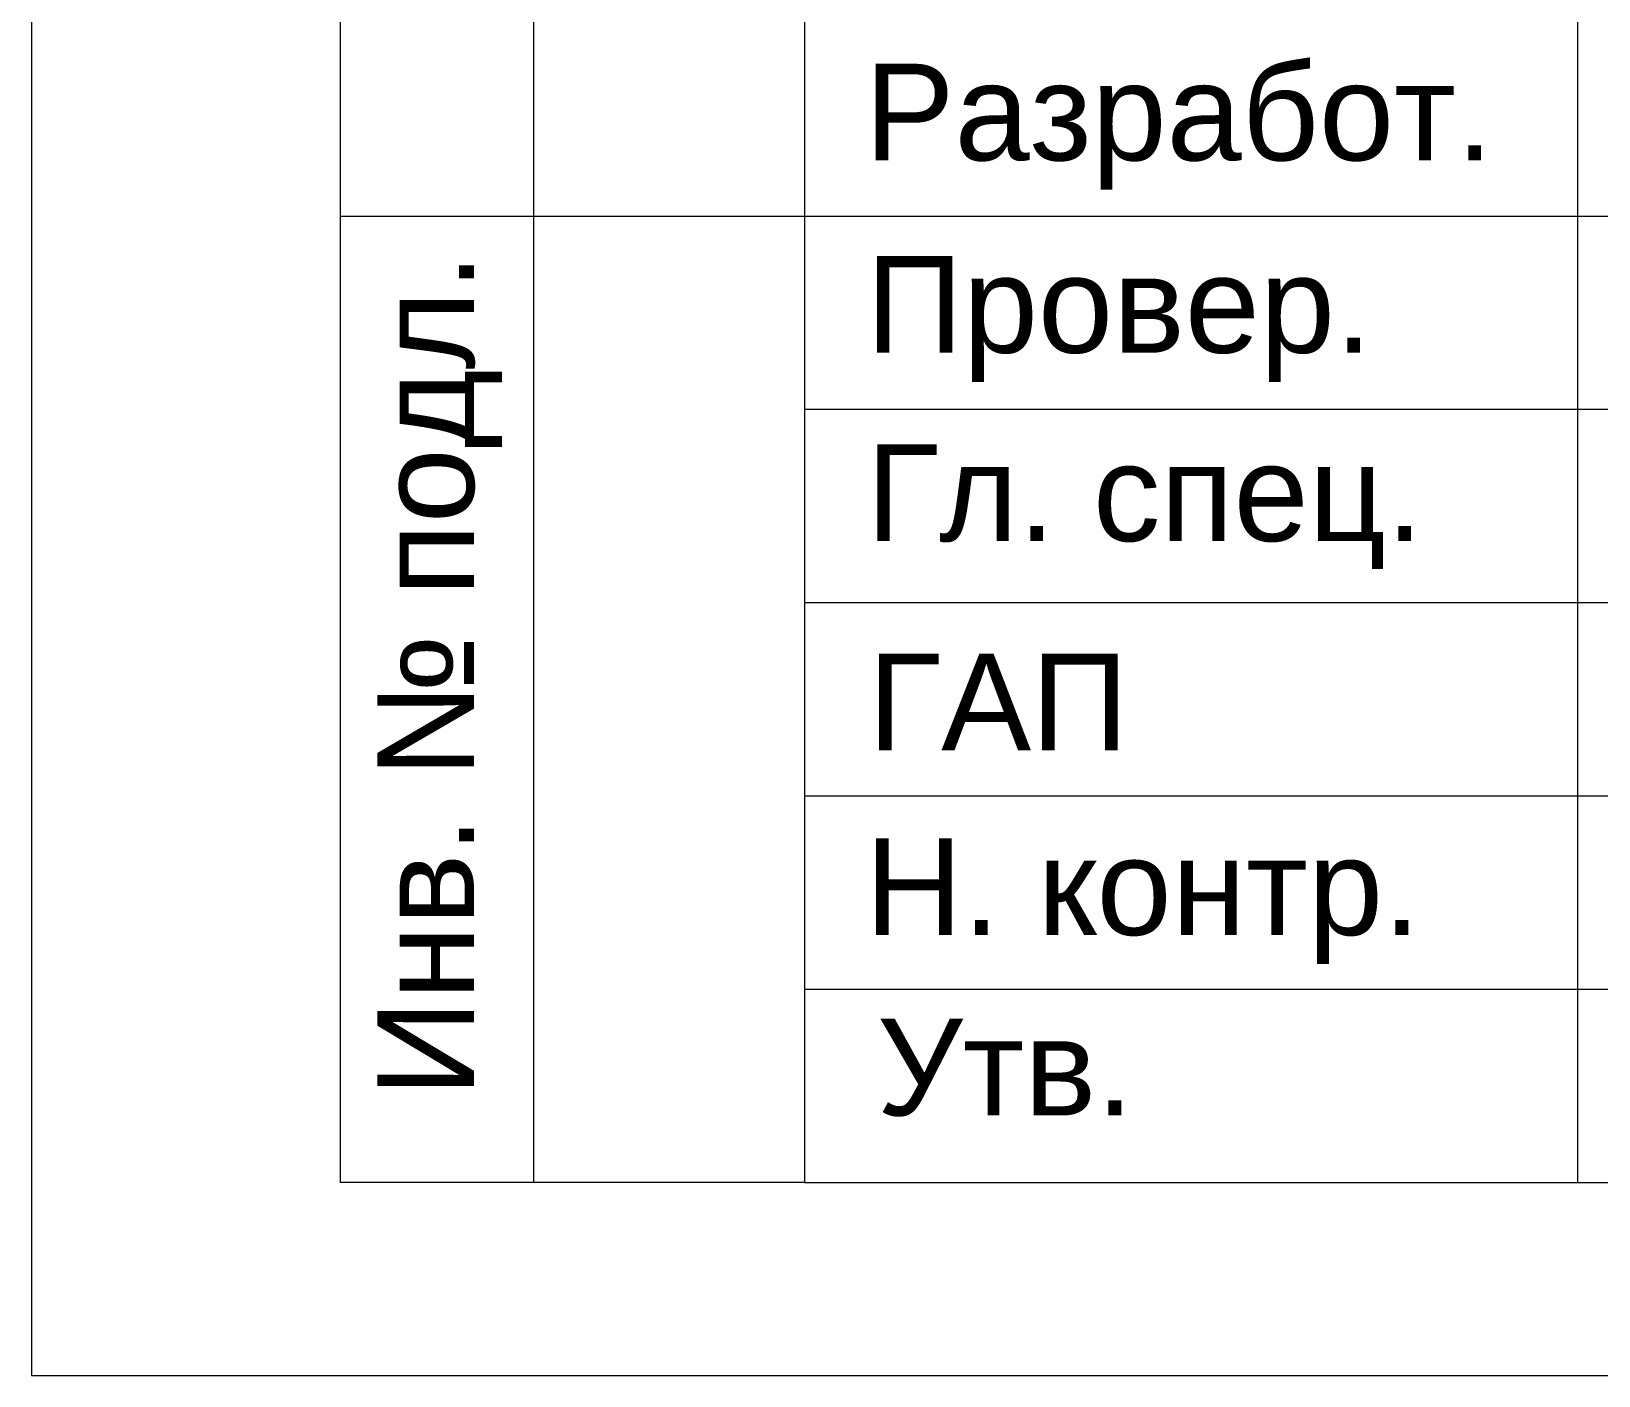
# Model space of a CAD drawing. Header units: metres. Extents: x -163 to 308, y -116 to 9.
# Drawn here: x -52.287 to -48.232, y -24.76 to -21.282 of the extents above; entities that cross this region are included whole.
import ezdxf
from ezdxf.enums import TextEntityAlignment as Align

# ---------------------------------------------------------------- set-up
doc = ezdxf.new("R2010")
doc.units = ezdxf.units.M
doc.header["$MEASUREMENT"] = 0
doc.layers.add('Level 50', color=7, linetype='Continuous', lineweight=0)
doc.layers.add('Level 63', color=7, linetype='Continuous', lineweight=0)
doc.styles.add('Style-Arial', font='arial.ttf')

# ---------------------------------------------------------------- blocks, each defined once
blk = doc.blocks.new('*U281')
at = {"layer": 'Level 50', "color": 7, "linetype": 'Continuous', "lineweight": 0}
for p, q in [((-10.4887, 14.8547), (-10.4887, -14.8453)), ((-10.4887, -14.8453), (10.5113, -14.8453))]:
    blk.add_line(p, q, dxfattribs=at)
at = {"layer": 'Level 50', "color": 7, "linetype": 'Continuous', "lineweight": 13}
blk.add_line((-8.4887, 14.3547), (-8.4887, -14.3453), dxfattribs=at)
at = {"layer": 'Level 63', "color": 7, "linetype": 'Continuous', "lineweight": 13}
for p, q in [((-9.1887, -14.3453), (-9.1887, -5.8453)), ((-8.4887, -8.8453), (-8.4887, -14.3453)), ((-6.4887, -8.8453), (-6.4887, -14.3453)), ((-9.6887, -11.8453), (-8.4887, -11.8453)), ((-8.4887, -14.3453), (10.0113, -14.3453))]:
    blk.add_line(p, q, dxfattribs=at)
at = {"layer": 'Level 63', "color": 7, "linetype": 'Continuous', "lineweight": 0}
for p, q in [((-8.4887, -11.8453), (-1.9887, -11.8453)), ((-8.4887, -12.3453), (-1.9887, -12.3453)), ((-8.4887, -12.8453), (-1.9887, -12.8453)), ((-8.4887, -13.3453), (-1.9887, -13.3453)), ((-8.4887, -13.8453), (-1.9887, -13.8453))]:
    blk.add_line(p, q, dxfattribs=at)
at = {"layer": 'Level 63', "color": 7, "linetype": 'Continuous', "lineweight": 13, "flags": 128}
blk.add_lwpolyline([(-8.4887, -14.3453), (-9.6887, -14.3453), (-9.6887, -5.8453)], dxfattribs=at)
at = {"layer": 'Level 63', "color": 7, "linetype": 'Continuous', "lineweight": 0, "style": 'Style-Arial'}
for s, p in [('Разработ.', (-7.5197, -11.5762)), ('Провер.', (-7.6744, -12.074)), ('Гл. спец.', (-7.6081, -12.5612)), ('ГАП', (-7.9875, -13.1027)), ('Н. контр.', (-7.6132, -13.5803)), ('Утв.', (-7.9692, -14.0471))]:
    blk.add_text(s, height=0.25, dxfattribs=at).set_placement(p, align=Align.MIDDLE_CENTER)
blk.add_text('Инв. № подл.', height=0.25002, rotation=90, dxfattribs=at).set_placement((-9.4687, -13.0328), align=Align.MIDDLE_CENTER)
blk = doc.blocks.new('формат А4')
at = {"layer": 'Level 50', "color": 7, "linetype": 'Continuous', "lineweight": 0}
blk.add_blockref('*U281', (10.4887, -14.8547), dxfattribs=at)

msp = doc.modelspace()

# ---------------------------------------------------------------- block references
at = {"layer": 'Level 50', "color": 7, "linetype": 'Continuous', "lineweight": 0}
msp.add_blockref('формат А4', (-52.28725385, 4.94013829), dxfattribs=at)

doc.saveas('drawing.dxf')
